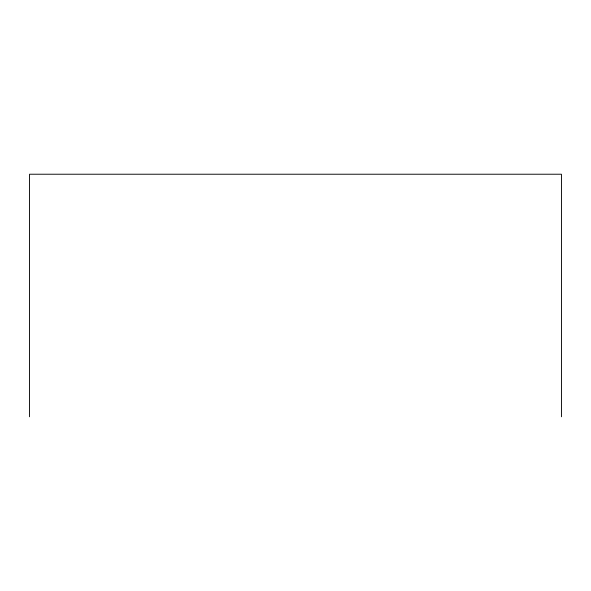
<?xml version="1.0" encoding="UTF-8"?>
<svg xmlns="http://www.w3.org/2000/svg" width="591" height="591" viewBox="0 0 591 591"><rect width="100%" height="100%" fill="white"/><g stroke="black" fill="none" stroke-linecap="round" stroke-linejoin="round"><path stroke-width="0.89" d="M561.45 416.773L561.45 174.227L29.55 174.227L29.55 416.773"/></g></svg>
